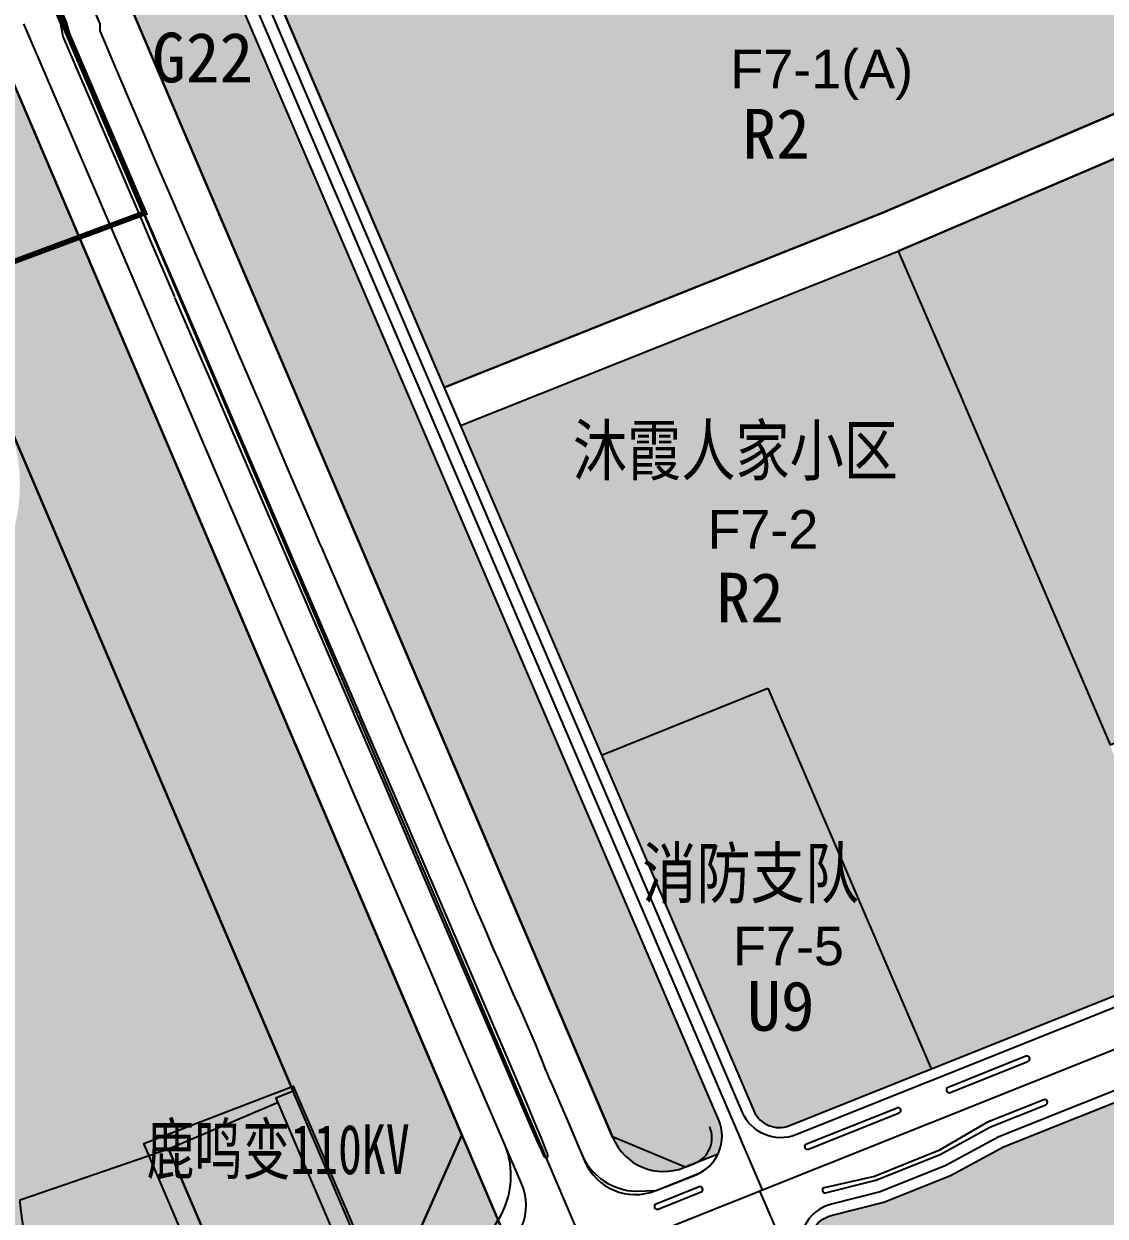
# Model space of a CAD drawing. Extents: x 2442 to 11417, y 1140 to 9206.
# Drawn here: x 6684.2 to 7076.2, y 5067.6 to 5500 of the extents above; entities that cross this region are included whole.
import ezdxf

# ---------------------------------------------------------------- set-up
doc = ezdxf.new("R2010")
doc.units = 0
doc.header["$LTSCALE"] = 1000
doc.header["$MEASUREMENT"] = 0
for name, pattern in [('CENTER', [50.800000000000004, 31.75, -6.35, 6.35, -6.35]), ('CENTER2', [28.575000000000003, 19.05, -3.175, 3.175, -3.175]), ('DASHDOT', [25.4, 12.7, -6.35, 0, -6.35])]:
    doc.linetypes.add(name, pattern=pattern)
for name, color, linetype in [('01-R2-R2二类居住', 2, 'Continuous'), ('07-U9-其它公用设施', 151, 'Continuous'), ('08-G22-防护绿地', 104, 'Continuous'), ('13-X-图例', 7, 'Continuous'), ('14-z地块编号', 217, 'Continuous'), ('a-dlcenter', 1, 'CENTER'), ('DL-ZX', 1, 'Continuous'), ('FGX', 212, 'Continuous'), ('RD-中线', 7, 'DASHDOT'), ('RD-侧石线', 5, 'Continuous'), ('RD-红线', 1, 'Continuous'), ('RD-绿线', 3, 'Continuous'), ('YD-G2', 94, 'Continuous'), ('YD-R2', 50, 'Continuous'), ('YD-U12', 144, 'Continuous'), ('YD-U2', 144, 'Continuous'), ('用地名称', 7, 'Continuous'), ('用地性质代码', 7, 'Continuous'), ('用地线', 5, 'Continuous'), ('道路', 7, 'Continuous'), ('道路红线', 12, 'Continuous'), ('道路绿化', 84, 'Continuous')]:
    doc.layers.add(name, color=color, linetype=linetype)
doc.styles.add('HZ', font='', dxfattribs={"width": 0.8})
doc.styles.get("Standard").update_dxf_attribs({"font": 'gbenor.shx', "bigfont": 'gbcbig.shx'})
doc.styles.add('xtx', font='')
doc.styles.get('HZ').set_extended_font_data('SimSun')
doc.styles.get('xtx').set_extended_font_data('SimSun')

msp = doc.modelspace()

# ---------------------------------------------------------------- hatches: boundary and pattern name
at = {"layer": '01-R2-R2二类居住', "linetype": 'Continuous'}
h = msp.add_hatch(color=256, dxfattribs=at)
edge = h.paths.add_edge_path()
edge.add_line((7150.170389134603, 5481.312447470588), (7001.207589935689, 5417.624838033952))
edge.add_line((7001.207589935689, 5417.624838033952), (7077.888787351601, 5238.422401607815))
edge.add_line((7077.888787351601, 5238.422401607815), (7274.486085384689, 5316.960515775291))
edge.add_arc((6865.316760544479, 5056.56569322721), 485.0000000000418, 32.47262181756115, 38.63316812965975)
edge.add_line((7244.178963772761, 5359.366669059608), (7180.993891974489, 5438.423334735218))
edge.add_arc((7583.290870660158, 5759.954267835572), 515.0000000000019, 212.6833178804396, 218.6331681296596, ccw=False)
edge.add_line((7149.831829278182, 5481.856696029883), (7150.170389134603, 5481.312447470588))
edge = h.paths.add_edge_path()
edge.add_line((6842.468110137516, 5354.424679024031), (6836.595969795614, 5368.1526705522))
edge.add_line((6836.595969795614, 5368.1526705522), (6995.439627936201, 5431.472229109866))
edge.add_line((6995.439627936201, 5431.472229109866), (7142.154279890404, 5494.198664854499))
edge.add_line((7142.154279890404, 5494.198664854499), (7142.246301618272, 5494.050736233116))
edge.add_arc((7583.290870660158, 5759.954267835572), 515.0000000000019, 203.7447713575914, 211.0855617264595, ccw=False)
edge.add_arc((6667.942641887125, 5357.291108256659), 484.9999999999996, 23.74477135759144, 27.31538765607134)
edge.add_arc((7088.200314894592, 5574.345221966462), 11.99999999999981, 27.31538765606471, 92.17820448328571)
edge.add_arc((7079.686593862372, 5798.183370087343), 212, 255.6489233391424, 272.17820448328536, ccw=False)
edge.add_line((7027.139691019715, 5592.7987966607), (7004.105364195932, 5598.692046155837))
edge.add_arc((6932.720892409669, 5319.679040746059), 288.0000000000002, 75.64892333914038, 112.579630365064)
edge.add_line((6822.13837300333, 5585.602914066501), (6764.703428295295, 5561.719007712125))
edge.add_arc((6768.543099108017, 5552.485539888499), 9.999999999999519, 112.5796303650711, 203.1662104081801)
edge.add_line((6759.349424082382, 5548.551541982677), (6842.424303360057, 5354.407197944737))
edge.add_line((6842.424303360057, 5354.407197944737), (6842.468110137516, 5354.424679024031))
for points in [[(7001.207589935691, 5417.624838033947), (7001.160700369134, 5417.60479085158), (6842.497127405905, 5354.356841950767), (6842.468110137516, 5354.42467902403), (6842.424303360057, 5354.407197944735), (6893.62380966594, 5234.754967893372), (6953.937297569798, 5259.031628748315), (7013.047711155099, 5120.987594215499), (7111.337614107052, 5160.253157358005)], [(7039.329261413564, 5092.720403568928), (7020.089621518353, 5082.356034191168), (6995.898563242138, 5072.666158381732), (6976.801080835744, 5067.792426272847, 0.4613691134989533), (6970.095271771493, 5054.133898423563), (7058.978324851189, 4848.589945537702), (7416.759513405357, 5001.980096790488), (7335.035940379043, 5191.975059872763, 0.4065755311020969), (7311.823065186695, 5201.578204183712)]]:
    msp.add_hatch(color=256, dxfattribs=at).paths.add_polyline_path(points)
at = {"layer": '07-U9-其它公用设施', "linetype": 'Continuous'}
msp.add_hatch(color=256, dxfattribs=at).paths.add_polyline_path([(6953.9372975698, 5259.031628748316), (6893.623809665938, 5234.754967893372), (6948.792935810957, 5105.825815065227, 0.4071250006497026), (6961.696412413627, 5100.473405040151), (7013.047711155099, 5120.987594215499)])
at = {"layer": '08-G22-防护绿地'}
h = msp.add_hatch(color=256, dxfattribs=at)
edge = h.paths.add_edge_path()
edge.add_line((6584.799115929978, 5922.737599635204), (6548.844450275697, 5909.370376623617))
edge.add_line((6548.844450275699, 5909.370376623617), (6672.378050140116, 5624.704976710316))
edge.add_line((6672.378050140116, 5624.704976710316), (6897.740609895981, 5095.968728405188))
edge.add_arc((6916.139080602485, 5103.810684517148), 20.0000000000004, 203.085094118707, 291.7760788479453)
edge.add_line((6923.558683756546, 5085.23786865535), (6935.845452858684, 5090.146276269026))
edge.add_arc((6922.294356073784, 5096.578054866449), 15.00000000000009, 334.6095069140072, 383.1662104081684)
edge.add_line((6936.084868612237, 5102.479051725179), (6738.705674299861, 5563.750319301032))
edge.add_line((6738.705674299861, 5563.750319301032), (6584.799115929978, 5922.737599635204))
h = msp.add_hatch(color=256, dxfattribs=at)
edge = h.paths.add_edge_path()
edge.add_line((6626.445834590048, 5604.95002328974), (6507.85966446286, 5878.214783488617))
edge.add_arc((6508.88670862629, 5858.241171389494), 19.9999999999975, 92.94355948340885, 110.3941238491112)
edge.add_line((6501.917190235221, 5876.987526059041), (6460.559688511661, 5861.61163704211))
edge.add_line((6460.559688511661, 5861.61163704211), (6580.513619040237, 5585.195069868624))
edge.add_line((6580.513619040237, 5585.195069868624), (6781.127985084688, 5114.522002552823))
edge.add_line((6781.127985084688, 5114.522002552823), (6781.805098883155, 5114.781566133589))
edge.add_line((6781.805098883155, 5114.781566133589), (6813.289320643154, 5041.203564765542))
edge.add_line((6813.289320643154, 5041.203564765542), (6812.506676180144, 5040.902624850924))
edge.add_line((6812.506676180144, 5040.902624850924), (6814.085899659848, 5037.197516518825))
edge.add_line((6814.085899659848, 5037.197516518825), (6853.65409542238, 5053.004506275473))
edge.add_arc((6846.234492268323, 5071.577322137271), 19.99999999999913, 291.7760788479322, 313.4058467978589)
edge.add_line((6859.977725291797, 5057.047231082413), (6626.445834590048, 5604.95002328974))
h = msp.add_hatch(color=256, dxfattribs=at)
edge = h.paths.add_edge_path()
edge.add_line((6626.445834590048, 5604.95002328974), (6507.85966446286, 5878.214783488617))
edge.add_arc((6508.88670862629, 5858.241171389494), 19.9999999999975, 92.94355948340885, 110.3941238491112)
edge.add_line((6501.917190235221, 5876.987526059041), (6460.559688511661, 5861.61163704211))
edge.add_line((6460.559688511661, 5861.61163704211), (6580.513619040237, 5585.195069868624))
edge.add_line((6580.513619040237, 5585.195069868624), (6781.127985084688, 5114.522002552823))
edge.add_line((6781.127985084688, 5114.522002552823), (6781.805098883155, 5114.781566133589))
edge.add_line((6781.805098883155, 5114.781566133589), (6813.289320643154, 5041.203564765542))
edge.add_line((6813.289320643154, 5041.203564765542), (6812.506676180144, 5040.902624850924))
edge.add_line((6812.506676180144, 5040.902624850924), (6814.085899659848, 5037.197516518825))
edge.add_line((6814.085899659848, 5037.197516518825), (6853.65409542238, 5053.004506275473))
edge.add_arc((6846.234492268323, 5071.577322137271), 19.99999999999913, 291.7760788479322, 313.4058467978589)
edge.add_line((6859.977725291797, 5057.047231082413), (6626.445834590048, 5604.95002328974))
at = {"layer": '13-X-图例', "ltscale": 5000}
msp.add_hatch(color=151, dxfattribs=at).paths.add_polyline_path([(6759.115929432257, 5020.37298779723), (6813.289320643154, 5041.203564765542), (6781.805098883155, 5114.781566133589), (6727.608237254375, 5094.005839066033)])
msp.add_hatch(color=151, dxfattribs=at).paths.add_polyline_path([(6759.115929432257, 5020.37298779723), (6813.289320643154, 5041.203564765542), (6781.805098883155, 5114.781566133589), (6727.608237254375, 5094.005839066033)])
at = {"layer": 'YD-G2'}
msp.add_hatch(color=256, dxfattribs=at).paths.add_polyline_path([(6626.445831008761, 5604.950023276906), (6523.820741858195, 5841.434769798041), (6483.758452240152, 5858.500858135034), (6464.9449684221, 5851.50638247466), (6555.203732282604, 5643.518052662155), (6580.513614540054, 5585.19507203071), (6586.99545979872, 5569.987628403352), (6532.159625713935, 5549.601096111727, -0.381151373131408), (6608.750840110453, 5518.946069873277), (6677.733556301861, 5357.101695238726), (6781.827963289754, 5112.87973450367), (6775.531979432431, 5110.377137993349), (6801.004563545492, 5050.848214490545), (6826.368926311445, 5059.581687462663), (6842.971610523306, 5096.946260670679)])
at = {"layer": 'YD-R2'}
msp.add_hatch(color=256, dxfattribs=at).paths.add_polyline_path([(6677.733556297891, 5357.10169523392, -0.4135588826117597), (6645.135815849262, 5275.810865427283), (6372.371689062435, 5158.82966382029), (6366.011746060332, 5143.216735276852, -0.01105709855193885), (6382.102494028237, 5101.716532539154), (6438.163241922459, 4947.066835739653), (6689.882911099525, 5033.739106895069, -0.03452071586313994), (6683.193465735723, 5069.326348396723, -0.01091753503751968), (6682.7945399811, 5073.514845055575), (6736.638438483318, 5091.967013498007), (6776.171238086576, 5108.883203206349), (6775.53197943243, 5110.377137993348), (6781.827963289919, 5112.879734503736)])
at = {"layer": 'YD-U12'}
msp.add_hatch(color=256, dxfattribs=at).paths.add_polyline_path([(6776.171238086577, 5108.88320320635), (6736.638438483313, 5091.967013498004), (6760.239439728857, 5036.811942009524), (6801.004563545905, 5050.84821448958)])
at = {"layer": 'YD-U2'}
msp.add_hatch(color=256, dxfattribs=at).paths.add_polyline_path([(6736.638438483313, 5091.967013498004), (6682.7945399811, 5073.514845055575, 0.01091753503743676), (6683.19346573572, 5069.326348396755, 0.05362116818495998), (6695.662684734099, 5014.576834051744), (6760.239439728855, 5036.811942009522)])

# ---------------------------------------------------------------- linework, layer by layer
at = {"layer": 'a-dlcenter', "linetype": 'CENTER2'}
msp.add_line((7123.403613079488, 4678.189556392066), (6951.021912002716, 5076.825910757105), dxfattribs=at)
msp.add_line((7123.403613079488, 4678.189556392066), (6951.021912002716, 5076.825910757105), dxfattribs=at)
at = {"layer": 'a-dlcenter', "color": 5, "linetype": 'CENTER2', "flags": 128}
msp.add_lwpolyline([(7323.430058504998, 3222.645616653081), (7362.880584287894, 3459.317995109134, 0.1449455495532406), (7266.264293723936, 4173.597912501935), (7197.330942365108, 4334.250000000002), (7117.755101327084, 4519.793948325749), (6889.242942365108, 5052.146000000002), (6889.242942365108, 5052.146000000002), (6649.411942365114, 5614.827500000001), (6525.377942365109, 5900.646000000002), (6445.866146999993, 6093.573545750114, -0.1035275902348998), (6361.427087000047, 6674.771469499916, -0.003724792020223695), (6361.427087000047, 6674.771469499916), (6377.874942365108, 7016.572000000001), (6386.858786088389, 7190.456176051236), (6419.394781638839, 7860.636821997102)], format="xyb", dxfattribs=at)
msp.add_lwpolyline([(7323.430058504998, 3222.645616653081), (7362.880584287894, 3459.317995109134, 0.1449455495532406), (7266.264293723936, 4173.597912501935), (7197.330942365108, 4334.250000000002), (7117.755101327084, 4519.793948325749), (6889.242942365108, 5052.146000000002), (6889.242942365108, 5052.146000000002), (6649.411942365114, 5614.827500000001), (6525.377942365109, 5900.646000000002), (6445.866146999993, 6093.573545750114, -0.1035275902348998), (6361.427087000047, 6674.771469499916, -0.003724792020223695), (6361.427087000047, 6674.771469499916), (6377.874942365108, 7016.572000000001), (6386.858786088389, 7190.456176051236), (6419.394781638839, 7860.636821997102)], format="xyb", dxfattribs=at)
at = {"layer": 'a-dlcenter', "linetype": 'CENTER2', "flags": 128}
for points in [[(6771.811803551464, 6827.926006372928), (6437.120012753159, 6842.151322859932), (6432.656445005312, 6762.234572693675), (6430.077565965681, 6735.053689948249), (6426.167086305973, 6680.008402025956), (6424.806403992603, 6624.831994184792), (6424.860483038521, 6578.782534264657), (6431.06875679859, 6476.978991677101), (6441.566186830318, 6382.893194691493), (6459.138302866228, 6287.691775162851, 0.05747496232994264), (6573.396646991983, 5960.75409491079), (6742.841598027564, 5565.523490166635), (6951.820135231523, 5077.144790760555)], [(7142.154279890403, 5494.198664854499, -0.0319296245361017), (7111.933184473133, 5552.544457646708, 0.01558101335689007), (7098.918321791089, 5579.818097754076, 0.3016182284991938), (7087.802543554296, 5586.30661165494, -0.07225882214830588), (7027.200249322761, 5592.789805955816, 1.085737283512087e-05), (7015.684105167875, 5595.740411700917, -1.085737288683439e-05), (7004.170990194672, 5598.690241325059, 0.08075329680235314), (6912.123501775871, 5606.967635498888, 0.08074236863767345), (6822.193568385503, 5585.663587555182), (6793.474857480858, 5573.732761626627), (6784.826750597595, 5570.140014787175), (6764.753258830589, 5561.800736020604, 0.4215408814863175), (6759.338449040361, 5548.764304646563), (6836.595969795732, 5368.152670552248), (6995.439627936222, 5431.472229109877), (7142.154279890403, 5494.198664854499)]]:
    msp.add_lwpolyline(points, format="xyb", dxfattribs=at)
msp.add_lwpolyline([(6888.93491645076, 5052.022947574207), (7317.873863023926, 5223.3785882359), (7335.361460092905, 5229.180198681259), (7766.198942365108, 5372.113000000002)], dxfattribs=at)
at = {"layer": 'DL-ZX', "const_width": 2}
msp.add_lwpolyline([(6273.59023070848, 5319.475340541394), (6294.815786365285, 5270.392763822132), (6727.900108180866, 5431.402214287368), (6662.125357864563, 5585.116500308102), (6390.507890904841, 5484.136213354731, 0.0191372705151388), (6249.204016658794, 5425.356080639003, 0.000982510025262245), (6231.379254977815, 5417.085197649239)], format="xyb", close=True, dxfattribs=at)
at = {"layer": 'DL-ZX', "const_width": 3}
msp.add_lwpolyline([(6813.289320643154, 5041.203564765541), (6759.115929432257, 5020.37298779723), (6727.608237254375, 5094.005839066032), (6781.805098883153, 5114.781566133589)], close=True, dxfattribs=at)
at = {"layer": 'FGX'}
for points in [[(6781.827963289918, 5112.879734503736), (6775.531979432315, 5110.377137993302), (6775.531979432251, 5110.377137993767), (6801.004563545485, 5050.848214490562), (6801.004563545544, 5050.848214490563), (6826.368926311195, 5059.581687462577), (6826.368926311199, 5059.581687462111), (6842.971610523305, 5096.946260670678), (6842.971610523305, 5096.946260670678), (6626.445831005549, 5604.95002328461), (6626.445831005491, 5604.95002328461), (6523.820741858195, 5841.43476979804), (6523.820741858195, 5841.43476979804), (6483.758452240125, 5858.500858135046), (6483.758452240183, 5858.500858135046), (6464.944968421929, 5851.506382474598), (6464.944968421925, 5851.506382475063), (6555.203732282604, 5643.518052662155), (6555.203732282609, 5643.51805266169)], [(6677.73355629839, 5357.101695232748), (6781.827963289918, 5112.879734503736)], [(6760.239439728857, 5036.811942009524), (6736.638438483313, 5091.967013498004), (6776.171238086577, 5108.88320320635)]]:
    msp.add_lwpolyline(points, dxfattribs=at)
msp.add_lwpolyline([(6695.662684734099, 5014.576834051744, -0.0536211681849294), (6683.193465735723, 5069.326348396723, -0.01091753503751991), (6682.7945399811, 5073.514845055575), (6736.638438483313, 5091.967013498004), (6760.239439728857, 5036.811942009523)], format="xyb", dxfattribs=at)
at = {"layer": 'RD-中线', "flags": 128}
msp.add_lwpolyline([(7321.535268033997, 3211.278373278205), (7342.31483092299, 3335.93954001361), (7362.880580739975, 3459.317995117642, 0.1449455495532406), (7266.264290170791, 4173.597912509584), (7197.330938810864, 4334.250000006755), (7117.755097771555, 4519.793948332595), (6889.242938805787, 5052.146000005348), (6889.242938805787, 5052.146000005348), (6649.411938801823, 5614.82750000377), (6525.377938799713, 5900.646000001925), (6445.866143433239, 6093.573545751888, -0.1035275902348998), (6361.4270834291, 6674.771469501242), (6361.4270834291, 6674.771469501242), (6377.874938791787, 7016.57200000093), (6386.858782513835, 7190.456176053151), (6424.753739770515, 7971.021408694319)], format="xyb", dxfattribs=at)
at = {"layer": 'RD-侧石线'}
for p, q in [((6661.853017831592, 5615.950440059646), (6711.729993485926, 5500.000000003683)), ((6711.729993485926, 5500.000000003683), (6711.659261437453, 5497.448353003761)), ((6711.659261437453, 5497.448353003761), (6717.280536437549, 5484.268259003706)), ((6717.280536437549, 5484.268259003706), (6722.476029437647, 5472.120158003747)), ((6722.476029437647, 5472.120158003747), (6727.392529437682, 5460.649858004587)), ((6727.392529437682, 5460.649858004587), (6732.176819437793, 5449.50316200302)), ((6732.176819437793, 5449.50316200302), (6736.975687437927, 5438.325876004043)), ((6736.975687437927, 5438.325876004043), (6741.875597437942, 5426.907370003675)), ((6741.875597437942, 5426.907370003675), (6746.72172443807, 5415.611270003892)), ((6746.72172443807, 5415.611270003892), (6749.999996438164, 5407.971729003509)), ((6749.999996438164, 5407.971729003509), (6751.298922438207, 5404.94476800323)), ((6751.298922438207, 5404.94476800323), (6755.392047438265, 5395.415054003428)), ((6755.392047438265, 5395.415054003428), (6758.785951438285, 5387.529319004084)), ((6758.785951438285, 5387.529319004084), (6761.366868438286, 5381.555574004776)), ((6761.366868438286, 5381.555574004776), (6763.426545438335, 5376.805100003869)), ((6763.426545438335, 5376.805100003869), (6765.358109438321, 5372.349998004315)), ((6765.358109438321, 5372.349998004315), (6767.554686438369, 5367.262369004151)), ((6767.554686438369, 5367.262369004151), (6770.409404438418, 5360.614315004081)), ((6770.409404438418, 5360.614315004081), (6774.16573243848, 5351.831495004629)), ((6774.16573243848, 5351.831495004629), (6778.468521438614, 5341.7538120032)), ((6778.468521438614, 5341.7538120032), (6782.812964438654, 5331.574728003908)), ((6782.812964438654, 5331.574728003908), (6786.69425643874, 5322.487704004576)), ((6786.69425643874, 5322.487704004576), (6789.607590438723, 5315.686203004479)), ((6789.607590438723, 5315.686203004479), (6791.266933438816, 5311.847870003873)), ((6791.266933438816, 5311.847870003873), (6792.261347438878, 5309.587086003831)), ((6792.261347438878, 5309.587086003831), (6793.398668438967, 5307.002419004576)), ((6793.398668438967, 5307.002419004576), (6795.486731438827, 5302.192432003707)), ((6795.486731438827, 5302.192432003707), (6799.333370438932, 5293.255692003908)), ((6799.333370438932, 5293.255692003908), (6805.46315943906, 5278.955752004718)), ((6805.46315943906, 5278.955752004718), (6813.267620439241, 5260.716125003927)), ((6813.267620439241, 5260.716125003927), (6817.848000439231, 5250.000000004183)), ((6817.848000439231, 5250.000000004183), (6821.85501443931, 5240.625308004202)), ((6821.85501443931, 5240.625308004202), (6830.333601439419, 5220.771801004154)), ((6830.333601439419, 5220.771801004154), (6837.81164243955, 5203.244103004233)), ((6837.81164243955, 5203.244103004233), (6843.616058439665, 5189.622306004208)), ((6843.616058439665, 5189.622306004208), (6847.948410439809, 5179.452867004258)), ((6847.948410439809, 5179.452867004258), (6851.228921439812, 5171.773834004302)), ((6851.228921439812, 5171.773834004302), (6853.877814439858, 5165.62325700483)), ((6853.877814439858, 5165.62325700483), (6856.315310439891, 5160.039185004125)), ((6856.315310439891, 5160.039185004125), (6858.868217439974, 5154.266776003904)), ((6858.868217439974, 5154.266776003904), (6861.489688439957, 5148.379620004613)), ((6861.489688439957, 5148.379620004613), (6864.039458440006, 5142.658420004853)), ((6864.039458440006, 5142.658420004853), (6866.377264440082, 5137.383875004461)), ((6866.377264440082, 5137.383875004461), (6868.362843440076, 5132.836686004776)), ((6868.362843440076, 5132.836686004776), (6869.896818440141, 5129.21781500539)), ((6869.896818440141, 5129.21781500539), (6871.04335844, 5126.409273004558)), ((6871.04335844, 5126.409273004558), (6871.907519440101, 5124.213334004749)), ((6871.907519440101, 5124.213334004749), (6872.594354440119, 5122.432270005213)), ((6872.594354440119, 5122.432270005213), (6873.208919440132, 5120.868355004689)), ((6873.208919440132, 5120.868355004689), (6873.844461440103, 5119.338699004398)), ((6873.844461440103, 5119.338699004398), (6874.546990440206, 5117.719768004257)), ((6874.546990440206, 5117.719768004257), (6875.350711440152, 5115.902864004438)), ((6875.350711440152, 5115.902864004438), (6876.289824440179, 5113.779292005148)), ((6876.289824440179, 5113.779292005148), (6877.398533440169, 5111.240355004726)), ((6877.398533440169, 5111.240355004726), (6878.727867440272, 5108.145514003981)), ((6878.727867440272, 5108.145514003981), (6880.396168440298, 5104.226861004564)), ((6880.396168440298, 5104.226861004564), (6887.443779626689, 5087.640329193517)), ((6913.237794803425, 5076.87566320099), (6927.820403210543, 5082.671332860433))]:
    msp.add_line(p, q, dxfattribs=at)
at = {"layer": 'RD-侧石线', "linetype": 'ByBlock'}
for p, q in [((6723.46077143812, 5408.495009003293), (6684.167868437518, 5500.000000003905)), ((6749.999996438633, 5346.269153003203), (6723.46077143812, 5408.495009003293)), ((6753.18194143859, 5338.80852700404), (6749.999996438633, 5346.269153003203)), ((6789.055145439089, 5255.373511003784), (6753.18194143859, 5338.80852700404)), ((6791.3482354393, 5250.000000003906), (6789.055145439089, 5255.373511003784)), ((6804.376531439521, 5219.470154004391), (6791.3482354393, 5250.000000003906)), ((6831.475757439923, 5156.835758004278), (6804.376531439521, 5219.470154004391)), ((6838.382370440019, 5140.456452005101), (6831.475757439923, 5156.835758004278)), ((6858.319754183454, 5094.098779081804), (6838.382370440019, 5140.456452005101))]:
    msp.add_line(p, q, dxfattribs=at)
at = {"layer": 'RD-侧石线'}
for centre, radius, start, end in [((6922.280354374558, 5096.610768246311), 15, 291.6747088458912, 23.16621005590626), ((6905.851063021486, 5095.461577049432), 20, 203.0206207461968, 291.67470883815), ((6980.656993340507, 5057.423910170834), 14.9999999998478, 104.3164646509958, 203.3850288418587)]:
    msp.add_arc(centre, radius, start, end, dxfattribs=at)
at = {"layer": 'RD-侧石线', "linetype": 'ByBlock'}
msp.add_arc((6830.760451914879, 5082.246148214313), 30.0000000000958, 288.9996414858231, 23.27144353168099, dxfattribs=at)
at = {"layer": 'RD-红线'}
for p, q in [((6672.378046576701, 5624.704976714343), (6897.563459988091, 5096.384341791409)), ((6923.978231960904, 5085.405474241674), (6897.563459988091, 5096.384341791409)), ((6923.978231960904, 5085.405474241674), (6927.32658388229, 5086.743098147063))]:
    msp.add_line(p, q, dxfattribs=at)
msp.add_lwpolyline([(6523.820741857549, 5841.434769798499), (6626.445831026776, 5604.950023292731), (6842.971610523363, 5096.946260670679), (6826.368926311378, 5059.581687461648), (6459.162952907538, 4933.145101076369), (6439.8681351001, 4942.363701677025), (6382.102494028237, 5101.716532539154, 0.01105709855193885), (6366.011746060332, 5143.216735276852, 0.01105709855193885)], format="xyb", dxfattribs=at)
msp.add_arc((6923.616782305205, 5096.029506077376), 10, 291.7760788407207, 23.16621005590626, dxfattribs=at)
at = {"layer": 'RD-绿线'}
for p, q in [((6697.490052770971, 5500.000000009529), (6698.322124439066, 5495.401931009049)), ((6702.388434439112, 5490.953718009504), (6699.693256097873, 5500.000000009579)), ((6698.322124439066, 5495.401931009049), (6712.549759439353, 5462.163032009744)), ((6710.433978439281, 5472.169224009734), (6702.388434439112, 5490.953718009504)), ((6716.831556439502, 5457.212414008952), (6710.433978439281, 5472.169224009734)), ((6712.549759439353, 5462.163032009744), (6726.878891439712, 5428.680525009891)), ((6721.676763439607, 5445.865167009712), (6716.831556439502, 5457.212414008952)), ((6725.145436439569, 5437.723263009748), (6721.676763439607, 5445.865167009712)), ((6727.413416439693, 5432.382483009979), (6725.145436439569, 5437.723263009748)), ((6728.656541439696, 5429.438607009793), (6727.413416439693, 5432.382483009979)), ((6726.878891439712, 5428.680525009891), (6729.36847243981, 5422.842634009436)), ((6729.094588439766, 5428.384021009479), (6728.656541439696, 5429.438607009793)), ((6729.123094439685, 5428.297529009888), (6729.094588439766, 5428.384021009479)), ((6729.181535439733, 5428.15454100952), (6729.123094439685, 5428.297529009888)), ((6729.70938543977, 5426.930467009606), (6729.181535439733, 5428.15454100952)), ((6731.146122439848, 5423.600716009804), (6729.70938543977, 5426.930467009606)), ((6729.36847243981, 5422.842634009436), (6738.763006440047, 5401.006690010006)), ((6733.872310439943, 5417.27770800965), (6731.146122439848, 5423.600716009804)), ((6738.032879439928, 5407.621901009391), (6733.872310439943, 5417.27770800965)), ((6743.713850440032, 5394.430762009875), (6738.032879439928, 5407.621901009391)), ((6738.833854260691, 5400.783633016788), (6749.999996440274, 5374.779590600654)), ((6749.99999644023, 5379.827710009697), (6743.713850440032, 5394.430762009875)), ((6751.001243440243, 5377.501759010119), (6749.99999644023, 5379.827710009697)), ((6749.999996440274, 5374.805522009817), (6750.975103440274, 5372.536248009476)), ((6759.981078440367, 5356.632360010065), (6751.001243440243, 5377.501759010119)), ((6750.975103440274, 5372.536248009476), (6758.140768440469, 5355.874670010347)), ((6758.140768440469, 5355.874670010347), (6767.798602440718, 5333.428061010576)), ((6770.607595440681, 5331.926781010498), (6759.981078440367, 5356.632360010065)), ((6767.798602440718, 5333.428061010576), (6779.249007440912, 5306.811963010805)), ((6782.307912440967, 5304.716239009682), (6770.607595440681, 5331.926781010498)), ((6779.249007440912, 5306.811963010805), (6791.542793441273, 5278.219530010208)), ((6794.377368441237, 5276.638698010416), (6782.307912440967, 5304.716239009682)), ((6791.542793441273, 5278.219530010208), (6803.663728441518, 5250.000000010188)), ((6805.824308441512, 5250.000000010162), (6794.377368441237, 5276.638698010416)), ((6803.663728441518, 5250.000000010188), (6803.73076944145, 5249.843917010311)), ((6803.73076944145, 5249.843917010311), (6814.863746441782, 5223.87828001019)), ((6806.111301441532, 5249.332125010511), (6805.824308441512, 5250.000000010162)), ((6816.805049441736, 5224.434483010824), (6806.111301441532, 5249.332125010511)), ((6814.863746441782, 5223.87828001019), (6824.183588441952, 5202.07950001058)), ((6825.891674441982, 5203.262194010271), (6816.805049441736, 5224.434483010824)), ((6824.183588441952, 5202.07950001058), (6831.696380442174, 5184.459359010772)), ((6833.355128442146, 5185.845492010663), (6825.891674441982, 5203.262194010271)), ((6831.696380442174, 5184.459359010772), (6860.198430442892, 5118.032345011497)), ((6861.91625544275, 5119.332048011201), (6833.355128442146, 5185.845492010663)), ((6860.198430442892, 5118.032345011497), (6864.688540442929, 5107.496010011606)), ((6866.498395442955, 5108.55259501102), (6861.91625544275, 5119.332048011201)), ((6864.688540442929, 5107.496010011606), (6867.963018442999, 5099.864841011079)), ((6869.822392442996, 5100.654801011256), (6866.498395442955, 5108.55259501102)), ((6867.963018442999, 5099.864841011079), (6870.219982443153, 5094.702337011689)), ((6872.028166443101, 5095.308515011456), (6869.822392442996, 5100.654801011256)), ((6870.219982443153, 5094.702337011689), (6871.661461443129, 5091.523950011393)), ((6873.328613443107, 5092.028207011819), (6872.028166443101, 5095.308515011456)), ((6871.661461443129, 5091.523950011393), (6872.490462443036, 5089.83312601182)), ((6872.490462443036, 5089.83312601182), (6872.909994443131, 5089.133306011358)), ((6873.954875443045, 5090.289506011739), (6873.328613443107, 5092.028207011819)), ((6874.138095443136, 5089.568040011512), (6873.954875443045, 5090.289506011739)), ((6874.059744443114, 5089.170199011508), (6874.109413443058, 5089.339436011302)), ((6874.109413443058, 5089.339436011302), (6874.138095443136, 5089.568040011512)), ((6872.909994443131, 5089.133306011358), (6873.123064443021, 5088.92793501181)), ((6873.123064443021, 5088.92793501181), (6873.297898443134, 5088.805716010927)), ((6873.297898443134, 5088.805716010927), (6873.463592443092, 5088.696398011286)), ((6873.463592443092, 5088.696398011286), (6873.614464443152, 5088.614988011258)), ((6873.614464443152, 5088.614988011258), (6873.744827443119, 5088.576497011385)), ((6873.744827443119, 5088.576497011385), (6873.84899744321, 5088.595931011564)), ((6873.84899744321, 5088.595931011564), (6873.923941443138, 5088.682318011201)), ((6873.923941443138, 5088.682318011201), (6873.977231443135, 5088.820751011706)), ((6873.977231443135, 5088.820751011706), (6874.019091443225, 5088.990341011261)), ((6874.019091443225, 5088.990341011261), (6874.059744443114, 5089.170199011508))]:
    msp.add_line(p, q, dxfattribs=at)
at = {"layer": '用地线'}
for p, q in [((6893.623809665938, 5234.754967893372), (6953.9372975698, 5259.031628748316)), ((6953.937297569799, 5259.031628748317), (7013.047711155069, 5120.987594215569))]:
    msp.add_line(p, q, dxfattribs=at)
at = {"layer": '用地线', "flags": 128}
msp.add_lwpolyline([(6626.445834590048, 5604.95002328974), (6507.85966446286, 5878.214783488617, 0.07628994285536624), (6501.917190235221, 5876.987526059041), (6460.559688511661, 5861.61163704211), (6580.513619040237, 5585.195069868624), (6781.127985084688, 5114.522002552823), (6781.805098883155, 5114.781566133589), (6813.289320643154, 5041.203564765542), (6812.506676180144, 5040.902624850924), (6814.085899659848, 5037.197516518825), (6853.65409542238, 5053.004506275473, 0.09465888058182897), (6859.977725291797, 5057.047231082413)], format="xyb", close=True, dxfattribs=at)
msp.add_lwpolyline([(6626.445834590048, 5604.95002328974), (6507.85966446286, 5878.214783488617, 0.07628994285536624), (6501.917190235221, 5876.987526059041), (6460.559688511661, 5861.61163704211), (6580.513619040237, 5585.195069868624), (6781.127985084688, 5114.522002552823), (6781.805098883155, 5114.781566133589), (6813.289320643154, 5041.203564765542), (6812.506676180144, 5040.902624850924), (6814.085899659848, 5037.197516518825), (6853.65409542238, 5053.004506275473, 0.09465888058182897), (6859.977725291797, 5057.047231082413)], format="xyb", close=True, dxfattribs=at)
for points in [[(6814.085899659848, 5037.197516518824), (6580.51361904017, 5585.195069868909), (6460.559688511661, 5861.611637042111)], [(6814.085899659848, 5037.197516518824), (6580.51361904017, 5585.195069868909), (6460.559688511661, 5861.611637042111)], [(7001.1607003692, 5417.604790851614), (7150.170389134605, 5481.312447470589), (7142.154279890404, 5494.198664854499), (6995.439627936216, 5431.472229109875), (6836.595969795612, 5368.152670552199), (6842.497127405903, 5354.356841950767), (7001.160700361162, 5417.604790848408)]]:
    msp.add_lwpolyline(points, dxfattribs=at)
msp.add_lwpolyline([(7001.160700361305, 5417.604790848523), (7001.160700361305, 5417.604790848523), (7024.410866847271, 5363.498479287267), (7024.448671968985, 5363.410303450081), (7024.453177477922, 5363.39979489979), (7078.004403463, 5238.590958792631), (7117.339158912178, 5254.321783667147), (7117.349348629112, 5254.325858756739), (7146.108515705346, 5265.809574034891), (7146.171844164235, 5265.834928652217), (7152.201816152255, 5268.249337132156), (7274.45127903521, 5316.866040557219, 0.02688693032399792), (7244.158817901589, 5359.282667662861), (7181.001077641016, 5438.361169994878, -0.02568246704954863), (7150.17038913461, 5481.31244747059), (7001.160700361246, 5417.604790848214)], format="xyb", dxfattribs=at)
msp.add_lwpolyline([(6813.289320643154, 5041.203564765542), (6759.115929432257, 5020.37298779723), (6727.608237254375, 5094.005839066032), (6781.805098883155, 5114.781566133589)], close=True, dxfattribs=at)
msp.add_lwpolyline([(6813.289320643154, 5041.203564765542), (6759.115929432257, 5020.37298779723), (6727.608237254375, 5094.005839066032), (6781.805098883155, 5114.781566133589)], close=True, dxfattribs=at)
msp.add_lwpolyline([(6813.289320643154, 5041.203564765542), (6759.115929432257, 5020.37298779723), (6727.608237254375, 5094.005839066032), (6781.805098883155, 5114.781566133589)], close=True, dxfattribs=at)
msp.add_lwpolyline([(6813.289320643154, 5041.203564765542), (6759.115929432257, 5020.37298779723), (6727.608237254375, 5094.005839066032), (6781.805098883155, 5114.781566133589)], close=True, dxfattribs=at)
at = {"layer": '道路'}
for p, q in [((6936.084868612237, 5102.479051725179), (6738.705674299861, 5563.750319301032)), ((6917.207564933104, 5078.393307109046), (6927.859058439328, 5082.648442970099)), ((6917.207564933104, 5078.393307109046), (6927.859058439328, 5082.648442970099))]:
    msp.add_line(p, q, dxfattribs=at)
at = {"layer": '道路', "flags": 128}
for points in [[(6661.853021394927, 5615.950440056622), (6711.729997048522, 5500), (6711.659264999966, 5497.448352999985), (6717.280539999949, 5484.268259000033), (6722.476032999984, 5472.120158000384), (6727.392532999977, 5460.649858000223), (6732.176822999958, 5449.503161999863), (6736.975691, 5438.325875999872), (6741.875601000036, 5426.907370000146), (6746.721727999975, 5415.611270000227), (6750, 5407.971729000099), (6751.298926000018, 5404.944767999928), (6755.392051000032, 5395.415053999983), (6758.785955000028, 5387.529318999965), (6761.366872000042, 5381.555574000347), (6763.426548999967, 5376.805099999998), (6765.358112999995, 5372.349998000078), (6767.554689999961, 5367.262368999887), (6770.409408000007, 5360.614315000363), (6774.165735999937, 5351.831495000049), (6778.468524999975, 5341.75381199969), (6782.812968000013, 5331.574727999978), (6786.694260000018, 5322.48770399997), (6789.607593999943, 5315.68620299967), (6791.266936999978, 5311.847870000172), (6792.261351000052, 5309.587086000014), (6793.398672000039, 5307.002419000026), (6795.486735000042, 5302.192431999836), (6799.33337399998, 5293.255692000035), (6805.463163000008, 5278.955752000213), (6813.267623999971, 5260.716124999803), (6817.84800399997, 5250), (6821.855018000002, 5240.625308000017), (6830.333604999993, 5220.771800999995), (6837.811646000016, 5203.244103000034), (6843.616061999986, 5189.622305999976), (6847.948414000042, 5179.452866999898), (6851.228925000003, 5171.773833999876), (6853.877818000037, 5165.623256999999), (6856.315314000007, 5160.039184999652), (6858.868221000012, 5154.266775999684), (6861.489692000032, 5148.379620000254), (6864.039462000015, 5142.658420000225), (6866.37726800004, 5137.383874999825), (6868.362847000011, 5132.836686000228), (6869.896822000039, 5129.217815000098), (6871.043361999968, 5126.409272999968), (6871.907522999973, 5124.213334000204), (6872.594357999973, 5122.432270000223), (6873.208922999969, 5120.868354999926), (6873.844464999973, 5119.338698999956), (6874.546993999975, 5117.719767999835), (6875.35071499995, 5115.902863999829), (6876.28982799995, 5113.779291999992), (6877.398537000001, 5111.2403549999), (6878.72787100001, 5108.145513999742), (6880.396172000037, 5104.226861000061), (6882.538606000016, 5099.184648999944), (6885.290340999956, 5092.719125999603), (6886.767803310096, 5089.258710131314, 0.2781594201396225), (6905.902000000002, 5076.641999999993), (6913.450000000012, 5076.959999999963), (6928.780671282611, 5083.052977601909)], [(6661.853021394927, 5615.950440056622), (6711.729997048522, 5500), (6711.659264999966, 5497.448352999985), (6717.280539999949, 5484.268259000033), (6722.476032999984, 5472.120158000384), (6727.392532999977, 5460.649858000223), (6732.176822999958, 5449.503161999863), (6736.975691, 5438.325875999872), (6741.875601000036, 5426.907370000146), (6746.721727999975, 5415.611270000227), (6750, 5407.971729000099), (6751.298926000018, 5404.944767999928), (6755.392051000032, 5395.415053999983), (6758.785955000028, 5387.529318999965), (6761.366872000042, 5381.555574000347), (6763.426548999967, 5376.805099999998), (6765.358112999995, 5372.349998000078), (6767.554689999961, 5367.262368999887), (6770.409408000007, 5360.614315000363), (6774.165735999937, 5351.831495000049), (6778.468524999975, 5341.75381199969), (6782.812968000013, 5331.574727999978), (6786.694260000018, 5322.48770399997), (6789.607593999943, 5315.68620299967), (6791.266936999978, 5311.847870000172), (6792.261351000052, 5309.587086000014), (6793.398672000039, 5307.002419000026), (6795.486735000042, 5302.192431999836), (6799.33337399998, 5293.255692000035), (6805.463163000008, 5278.955752000213), (6813.267623999971, 5260.716124999803), (6817.84800399997, 5250), (6821.855018000002, 5240.625308000017), (6830.333604999993, 5220.771800999995), (6837.811646000016, 5203.244103000034), (6843.616061999986, 5189.622305999976), (6847.948414000042, 5179.452866999898), (6851.228925000003, 5171.773833999876), (6853.877818000037, 5165.623256999999), (6856.315314000007, 5160.039184999652), (6858.868221000012, 5154.266775999684), (6861.489692000032, 5148.379620000254), (6864.039462000015, 5142.658420000225), (6866.37726800004, 5137.383874999825), (6868.362847000011, 5132.836686000228), (6869.896822000039, 5129.217815000098), (6871.043361999968, 5126.409272999968), (6871.907522999973, 5124.213334000204), (6872.594357999973, 5122.432270000223), (6873.208922999969, 5120.868354999926), (6873.844464999973, 5119.338698999956), (6874.546993999975, 5117.719767999835), (6875.35071499995, 5115.902863999829), (6876.28982799995, 5113.779291999992), (6877.398537000001, 5111.2403549999), (6878.72787100001, 5108.145513999742), (6880.396172000037, 5104.226861000061), (6882.538606000016, 5099.184648999944), (6885.290340999956, 5092.719125999603), (6886.767803310096, 5089.258710131314, 0.2781594201396225), (6905.902000000002, 5076.641999999993), (6913.450000000012, 5076.959999999963), (6928.780671282611, 5083.052977601909)], [(6707.057372298317, 4994.440984332568), (6853.65409542238, 5053.004506275473, 0.4218786180496377), (6864.60736044696, 5079.479076049563), (6838.382373999979, 5140.456451999955), (6831.475760999951, 5156.835758000147), (6804.376535000047, 5219.470153999981), (6791.348239000014, 5250), (6789.055148999963, 5255.373511000071), (6753.18194499996, 5338.808527000248), (6750, 5346.269152999856), (6723.460774999985, 5408.495008999947), (6684.16787200002, 5500)], [(6707.057372298317, 4994.440984332568), (6853.65409542238, 5053.004506275473, 0.4218786180496377), (6864.60736044696, 5079.479076049563), (6838.382373999979, 5140.456451999955), (6831.475760999951, 5156.835758000147), (6804.376535000047, 5219.470153999981), (6791.348239000014, 5250), (6789.055148999963, 5255.373511000071), (6753.18194499996, 5338.808527000248), (6750, 5346.269152999856), (6723.460774999985, 5408.495008999947), (6684.16787200002, 5500)]]:
    msp.add_lwpolyline(points, format="xyb", dxfattribs=at)
for points in [[(7174.723999999987, 5184.554000000004), (7157.672150173609, 5174.455843256828), (6964.086711781469, 5097.120928618026, -0.4071250006495588), (6944.731496877471, 5105.149543655642), (6755.971047048699, 5546.278968470362, -0.4172153197054965), (6764.002053368073, 5566.030167064534), (6820.506512907924, 5589.527137891542, -0.1625499901114113), (7005.158780880277, 5602.809425575946), (7028.19310770406, 5596.916176080809, 0.07779026708922877), (7092.157005196867, 5590.807982586443, -0.2973264263558344), (7106.397817058189, 5582.693103291557, -0.01510748569856813), (7119.20931867223, 5555.804045929061, 0.06505442548173014), (7187.243165429801, 5443.41799000668), (7250.428237228071, 5364.36132433107, -0.0589567017648965), (7311.627363490484, 5265.98356662395), (7316.652967097185, 5254.804004908358, -0.4266883102242906), (7308.536466902106, 5234.724214437756), (7217.383752857201, 5198.309867272455), (7198.590000000026, 5193.986000000034)], [(7018.391999999993, 5085.98499999987), (6994.655000000028, 5076.476999999955), (6976.947834985316, 5071.958080864273, 0.4613691134989165), (6966.88912138894, 5051.470289090348), (7118.82612874737, 4700.112724290032, 0.4132990768828467), (7138.504595739418, 4692.279942341365), (7473.016419809827, 4835.693908562918, 0.4145621169207634), (7484.557280736723, 4864.606887399655), (7342.426269859245, 5195.040019047224, 0.4065755311020962), (7314.054977957486, 5206.777195427272), (7037.633267516348, 5096.350246175058)]]:
    msp.add_lwpolyline(points, format="xyb", close=True, dxfattribs=at)
at = {"layer": '道路'}
msp.add_arc((6922.294356073784, 5096.578054866448), 15.00000000000019, 291.7760788479008, 23.16621040818754, dxfattribs=at)
msp.add_arc((6922.294356073784, 5096.578054866448), 15.00000000000019, 291.7760788479008, 23.16621040818754, dxfattribs=at)
at = {"layer": '道路红线'}
for p, q in [((6897.74060989598, 5095.968728405188), (6672.3780501401, 5624.704976710356)), ((6897.74060989598, 5095.968728405188), (6672.3780501401, 5624.704976710356)), ((6935.845452858692, 5090.146276269029), (6923.558683756546, 5085.23786865535)), ((6935.845452858692, 5090.146276269029), (6923.558683756546, 5085.23786865535))]:
    msp.add_line(p, q, dxfattribs=at)
at = {"layer": '道路红线', "flags": 128}
msp.add_lwpolyline([(6507.85966446286, 5878.214783488617), (6626.445834590126, 5604.950023289653), (6859.977725291797, 5057.047231082412)], dxfattribs=at)
msp.add_lwpolyline([(6507.85966446286, 5878.214783488617), (6626.445834590126, 5604.950023289653), (6859.977725291797, 5057.047231082412)], dxfattribs=at)
msp.add_lwpolyline([(7197.399784080026, 5197.816666596384), (7216.186289392173, 5202.138866430535), (7294.647058193341, 5233.482943279135, 0.4300697867575122), (7305.374151576691, 5260.463934018942, 0.06016750309101252), (7244.178963772761, 5359.366669059608), (7180.993891974489, 5438.423334735218, -0.06505442548173014), (7111.886532842046, 5552.582740652429, 0.01558101335687009), (7098.862243173851, 5579.851880242399, 0.2908241053349221), (7087.744222696438, 5586.336551330081, -0.07224790809401933), (7027.139691019715, 5592.7987966607), (7004.105364195932, 5598.692046155837, 0.1625499901114112), (6822.13837300333, 5585.602914066501), (6764.703428295295, 5561.719007712125, 0.4172153197054869), (6759.349424082382, 5548.551541982677), (6948.792935810957, 5105.825815065227, 0.4071250006497026), (6961.696412413627, 5100.473405040151), (7155.900516015794, 5178.055468543177), (7172.958766985809, 5188.157416062862)], format="xyb", close=True, dxfattribs=at)
msp.add_lwpolyline([(7039.329261413562, 5092.720403568927), (7311.823065186695, 5201.578204183712, -0.4065755311020969), (7335.035940379043, 5191.975059872763), (7476.811274860213, 4862.368822122309, -0.4145621169207613), (7467.368752283663, 4838.712748528616), (7135.615300561378, 4696.48136866215, -0.413299076882863), (7122.496322566679, 4701.703223294595), (6970.095271771493, 5054.133898423563, -0.4613691134989532), (6976.801080835744, 5067.792426272847), (6995.898563242142, 5072.666158381733), (7020.089621518351, 5082.356034191167), (7039.530314280527, 5092.82871049094)], format="xyb", dxfattribs=at)
at = {"layer": '道路红线'}
msp.add_arc((6916.139080602485, 5103.810684517148), 19.99999999999997, 203.0850941187038, 291.7760788479008, dxfattribs=at)
msp.add_arc((6916.139080602485, 5103.810684517148), 19.99999999999997, 203.0850941187038, 291.7760788479008, dxfattribs=at)
at = {"layer": '道路绿化', "color": 84, "ltscale": 100, "flags": 128}
for points, elevation in [([(6649.96121049294, 5610.472099989653), (6697.490056331933, 5500)], 74.612), ([(6649.96121049294, 5610.472099989653), (6697.490056331933, 5500)], 74.612), ([(6651.820857820625, 5611.2706330074), (6699.693259658838, 5500)], 76.027), ([(6651.820857820625, 5611.2706330074), (6699.693259658838, 5500)], 76.027), ([(6738.83385782066, 5400.783633007202), (6750, 5374.779590591082)], 74.612), ([(6738.83385782066, 5400.783633007202), (6750, 5374.779590591082)], 74.612)]:
    msp.add_lwpolyline(points, dxfattribs=dict(at, elevation=elevation))
for points in [[(6697.490056331933, 5500), (6698.322127999971, 5495.401930999942), (6712.549762999988, 5462.163031999953), (6726.878894999973, 5428.680525000207)], [(6697.490056331933, 5500), (6698.322127999971, 5495.401930999942), (6712.549762999988, 5462.163031999953), (6726.878894999973, 5428.680525000207)], [(6750, 5379.827709999867), (6743.713853999972, 5394.430761999916), (6738.032882999978, 5407.621900999919), (6733.872314000037, 5417.277708000038), (6731.146126000036, 5423.600715999957), (6729.709389000025, 5426.930466999765), (6729.181539000012, 5428.154540999793), (6729.123097999953, 5428.297529000323), (6729.094592000009, 5428.384021000005), (6728.656544999976, 5429.438606999815), (6727.413419999997, 5432.382483000401), (6725.145439999935, 5437.723263000138), (6721.676766999997, 5445.865166999865), (6716.831560000021, 5457.212413999718), (6710.433981999988, 5472.16922400007), (6702.388437999994, 5490.953718000092), (6699.693259658838, 5500)], [(6750, 5379.827709999867), (6743.713853999972, 5394.430761999916), (6738.032882999978, 5407.621900999919), (6733.872314000037, 5417.277708000038), (6731.146126000036, 5423.600715999957), (6729.709389000025, 5426.930466999765), (6729.181539000012, 5428.154540999793), (6729.123097999953, 5428.297529000323), (6729.094592000009, 5428.384021000005), (6728.656544999976, 5429.438606999815), (6727.413419999997, 5432.382483000401), (6725.145439999935, 5437.723263000138), (6721.676766999997, 5445.865166999865), (6716.831560000021, 5457.212413999718), (6710.433981999988, 5472.16922400007), (6702.388437999994, 5490.953718000092), (6699.693259658838, 5500)], [(6726.878894999973, 5428.680525000207), (6729.368476000032, 5422.842633999884), (6738.763010000053, 5401.006690000184)], [(6726.878894999973, 5428.680525000207), (6729.368476000032, 5422.842633999884), (6738.763010000053, 5401.006690000184)], [(6805.824312000012, 5250), (6794.377372000017, 5276.638697999995), (6782.307915999962, 5304.716238999739), (6770.607598999981, 5331.926781000104), (6759.981081999955, 5356.632359999698), (6751.001247000007, 5377.501759000123), (6750, 5379.827709999867)], [(6805.824312000012, 5250), (6794.377372000017, 5276.638697999995), (6782.307915999962, 5304.716238999739), (6770.607598999981, 5331.926781000104), (6759.981081999955, 5356.632359999698), (6751.001247000007, 5377.501759000123), (6750, 5379.827709999867)], [(6750, 5374.805521999951), (6750.975106999977, 5372.536247999873), (6758.140772000013, 5355.874670000281), (6767.798606000026, 5333.428061000071), (6779.249010999978, 5306.811963000335), (6791.542797000031, 5278.219529999886), (6803.663731999986, 5250)], [(6750, 5374.805521999951), (6750.975106999977, 5372.536247999873), (6758.140772000013, 5355.874670000281), (6767.798606000026, 5333.428061000071), (6779.249010999978, 5306.811963000335), (6791.542797000031, 5278.219529999886), (6803.663731999986, 5250)], [(6803.663731999986, 5250), (6803.73077299993, 5249.843916999642), (6814.863750000019, 5223.87827999983), (6824.183591999987, 5202.079499999993), (6831.69638400001, 5184.459358999971), (6860.198433999991, 5118.032345000189), (6864.688544000062, 5107.496010000352), (6867.963022000011, 5099.864841000177), (6870.219986000069, 5094.702337000519), (6871.661465000041, 5091.523950000294), (6872.490465999959, 5089.833126000594), (6872.909998000046, 5089.133306000382), (6873.123067999986, 5088.927935000509), (6873.297902000049, 5088.805716000032), (6873.463596000016, 5088.696398000233), (6873.614468000043, 5088.614988000132), (6873.744831000018, 5088.576497000176), (6873.849001000024, 5088.595931000542), (6873.923945000075, 5088.682318000123), (6873.977235000028, 5088.820751000661), (6874.019095000083, 5088.990341000259), (6874.059748000029, 5089.170199000277), (6874.109417, 5089.339436000213), (6874.138099000062, 5089.568040000275), (6873.954878999997, 5090.289506000467), (6873.328616999992, 5092.028207000345), (6872.028170000034, 5095.308515000157), (6869.822396000003, 5100.654801000375), (6866.498399000062, 5108.552595000248), (6861.916258999991, 5119.332048000302), (6833.355131999997, 5185.84549199976), (6825.891677999985, 5203.262193999719), (6816.805052999989, 5224.434483000077), (6806.111305000028, 5249.33212500019), (6805.824312000012, 5250)], [(6803.663731999986, 5250), (6803.73077299993, 5249.843916999642), (6814.863750000019, 5223.87827999983), (6824.183591999987, 5202.079499999993), (6831.69638400001, 5184.459358999971), (6860.198433999991, 5118.032345000189), (6864.688544000062, 5107.496010000352), (6867.963022000011, 5099.864841000177), (6870.219986000069, 5094.702337000519), (6871.661465000041, 5091.523950000294), (6872.490465999959, 5089.833126000594), (6872.909998000046, 5089.133306000382), (6873.123067999986, 5088.927935000509), (6873.297902000049, 5088.805716000032), (6873.463596000016, 5088.696398000233), (6873.614468000043, 5088.614988000132), (6873.744831000018, 5088.576497000176), (6873.849001000024, 5088.595931000542), (6873.923945000075, 5088.682318000123), (6873.977235000028, 5088.820751000661), (6874.019095000083, 5088.990341000259), (6874.059748000029, 5089.170199000277), (6874.109417, 5089.339436000213), (6874.138099000062, 5089.568040000275), (6873.954878999997, 5090.289506000467), (6873.328616999992, 5092.028207000345), (6872.028170000034, 5095.308515000157), (6869.822396000003, 5100.654801000375), (6866.498399000062, 5108.552595000248), (6861.916258999991, 5119.332048000302), (6833.355131999997, 5185.84549199976), (6825.891677999985, 5203.262193999719), (6816.805052999989, 5224.434483000077), (6806.111305000028, 5249.33212500019), (6805.824312000012, 5250)], [(7048.759619862286, 5125.024041410297), (7048.759619862287, 5125.024041410298)], [(7018.717015779803, 5113.022404089122), (7018.717015779802, 5113.022404089121)], [(6967.864934921626, 5093.784488730235), (7000.777570755721, 5106.932667146471)], [(7055.197175108911, 5109.289437839022), (7055.19717510891, 5109.289437839026)], [(6968.60689523703, 5091.927207144055), (7001.519531071125, 5105.075385560289)], [(7002.077191706513, 5106.375006511081), (7002.077191706514, 5106.375006511083)], [(6967.307274286238, 5092.484867779443), (6967.307274286237, 5092.484867779443)], [(6967.307274286238, 5092.484867779443), (6967.307274286237, 5092.484867779443)], [(6930.251052555845, 5077.681379623743), (6930.251052555846, 5077.681379623745)], [(6930.251052555845, 5077.681379623743), (6930.251052555846, 5077.681379623745)], [(6912.814696368682, 5070.715777621113), (6912.814696368681, 5070.715777621113)], [(6912.814696368682, 5070.715777621113), (6912.814696368681, 5070.715777621113)]]:
    msp.add_lwpolyline(points, dxfattribs=at)
for points in [[(7047.459998911494, 5125.581702045687), (7019.27467641519, 5114.322025039913, 0.414213562372798), (7018.717015779802, 5113.022404089121)], [(7048.759619862287, 5125.024041410298, 0.4142135623733919), (7047.459998911494, 5125.581702045687)], [(7048.201959226898, 5123.724420459505, 0.4142135623726746), (7048.759619862286, 5125.024041410297)], [(7018.717015779803, 5113.022404089122, 0.4142135623733669), (7020.016636730596, 5112.464743453734), (7048.201959226898, 5123.724420459505)], [(7053.897554158119, 5109.847098474413), (7033.476921279105, 5101.689315979594), (7015.873000000021, 5091.393000000156), (6992.54800000001, 5082.015999999829), (6974.299251613745, 5077.876082567513, 0.9719679590056466), (6974.790796364659, 5076.109880115187), (6993.039999999979, 5080.634000000078), (7016.407000000007, 5090.013999999966), (7034.665273926559, 5100.010362439059), (7054.639514473523, 5107.98981688823)], [(7002.077191706514, 5106.375006511083, 0.4142135623733919), (7000.777570755721, 5106.932667146471)], [(7055.19717510891, 5109.289437839026, 0.4142135623727983), (7053.897554158119, 5109.847098474413)], [(7054.639514473523, 5107.98981688823, 0.4142135623727982), (7055.197175108911, 5109.289437839022)], [(7001.519531071125, 5105.075385560289, 0.4142135623727982), (7002.077191706513, 5106.375006511081)], [(6967.864934921626, 5093.784488730235, 0.4142135623731693), (6967.307274286238, 5092.484867779443)], [(6967.864934921626, 5093.784488730235, 0.4142135623731693), (6967.307274286238, 5092.484867779443)], [(6967.307274286237, 5092.484867779443, 0.4142135623730208), (6968.60689523703, 5091.927207144055)], [(6967.307274286237, 5092.484867779443, 0.4142135623730208), (6968.60689523703, 5091.927207144055)], [(6930.251052555846, 5077.681379623745, 0.4142135623733906), (6928.951431605054, 5078.239040259134), (6913.37235700407, 5072.015398571906, 0.4142135623731701), (6912.814696368682, 5070.715777621113)], [(6930.251052555846, 5077.681379623745, 0.4142135623733906), (6928.951431605054, 5078.239040259134), (6913.37235700407, 5072.015398571906, 0.4142135623731701), (6912.814696368682, 5070.715777621113)], [(6912.814696368681, 5070.715777621113, 0.41421356237302), (6914.114317319474, 5070.158116985725), (6929.693391920458, 5076.38175867295, 0.4142135623731456), (6930.251052555845, 5077.681379623743)], [(6912.814696368681, 5070.715777621113, 0.41421356237302), (6914.114317319474, 5070.158116985725), (6929.693391920458, 5076.38175867295, 0.4142135623731456), (6930.251052555845, 5077.681379623743)]]:
    msp.add_lwpolyline(points, format="xyb", dxfattribs=at)

# ---------------------------------------------------------------- texts
at = {"layer": '14-z地块编号', "linetype": 'Continuous', "char_height": 14, "width": 55.68540158630408, "attachment_point": 1, "style": 'xtx'}
for s, insert in [('\\pt28;{\\fArial|b0|i0|c0|p32;F7-1(A)}', (6940.275301994701, 5490.620597610492)), ('\\pt28;{\\fArial|b0|i0|c0|p32;F7-2}', (6931.98958062414, 5323.688305398931)), ('\\pt28;{\\fArial|b0|i0|c0|p32;F7-5}', (6941.265234813349, 5172.576273364022))]:
    msp.add_mtext(s, dxfattribs=dict(at, insert=insert))
at = {"layer": '用地名称', "char_height": 18, "attachment_point": 1, "style": 'HZ'}
for s, insert, width in [('{\\fSimSun|b0|i0|c134|p54;沐霞人家小区}', (6883.222779025024, 5354.35136582979), 120.97611292422), ('消防支队', (6908.349414891087, 5201.012857161898), 110.1364613813006), ('\\pt4;{\\W0.707;鹿鸣变110KV}', (6728.673424226443, 5100.857701312017), 110.1364613813006), ('\\pt4;{\\W0.707;鹿鸣变110KV}', (6728.673424226443, 5100.857701312017), 110.1364613813006)]:
    msp.add_mtext(s, dxfattribs=dict(at, insert=insert, width=width))
at = {"layer": '用地性质代码', "char_height": 18, "width": 193.3333333333334, "attachment_point": 1}
for s, insert in [('{\\fSimSun|b0|i0|c134|p54;G22}', (6730.59566085914, 5496.791229040018)), ('{\\fSimSun|b0|i0|c134|p54;R2}', (6944.632125033848, 5469.159936204296)), ('{\\fSimSun|b0|i0|c134|p54;R2}', (6935.238821316301, 5300.913405682055)), ('{\\fSimSun|b0|i0|c134|p54;U9}', (6946.35866125951, 5152.852866840951)), ('{\\fSimSun|b0|i0|c134|p54;U9}', (6946.35866125951, 5152.852866840951))]:
    msp.add_mtext(s, dxfattribs=dict(at, insert=insert))

doc.saveas('drawing.dxf')
